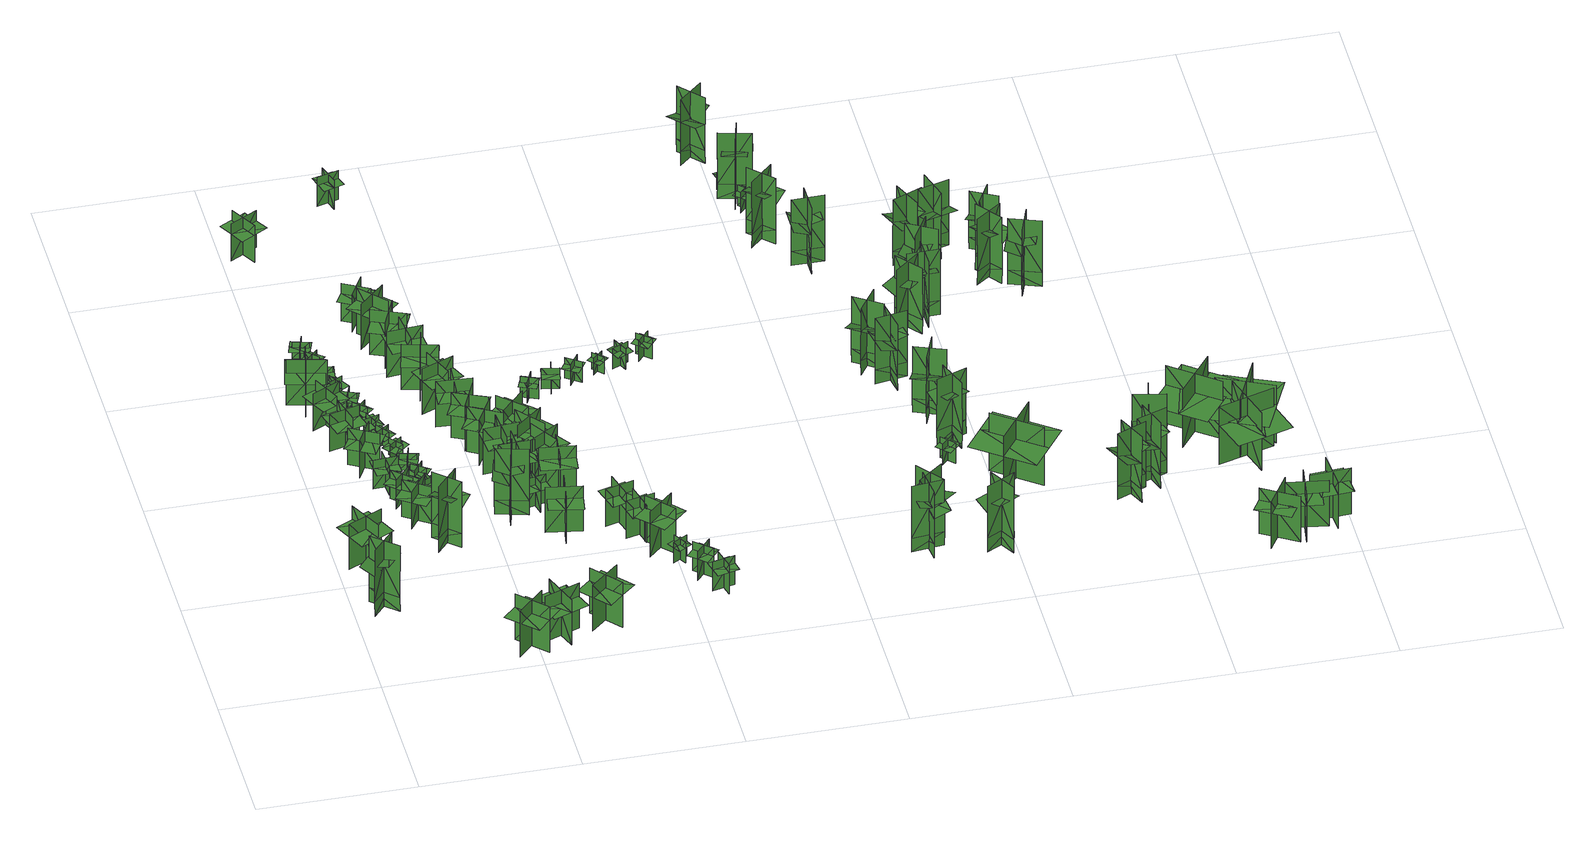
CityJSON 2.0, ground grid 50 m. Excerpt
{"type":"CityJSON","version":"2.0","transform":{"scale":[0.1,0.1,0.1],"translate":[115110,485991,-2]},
"CityObjects":{
"tree1":{"type":"SolitaryVegetationObject","geometry":[{"type":"MultiSurface","lod":"1","boundaries":[[[0,1,2]],[[0,2,3]],[[4,5,6]],[[4,6,7]],[[8,9,5]],[[8,5,4]],[[10,11,1]],[[10,1,0]],[[12,13,14]],[[12,14,15]],[[16,17,18]],[[16,18,19]]]}]},
"tree2":{"type":"SolitaryVegetationObject","geometry":[{"type":"MultiSurface","lod":"1","boundaries":[[[20,21,22]],[[20,22,23]],[[24,25,26]],[[24,26,27]],[[28,29,30]],[[28,30,31]],[[28,31,32]],[[28,32,33]]]}]},
"tree3":{"type":"SolitaryVegetationObject","geometry":[{"type":"MultiSurface","lod":"1","boundaries":[[[34,35,36]],[[34,36,37]],[[38,39,40]],[[38,40,41]],[[42,43,44]],[[42,44,45]],[[42,45,46]],[[42,46,47]]]}]},
"tree4":{"type":"SolitaryVegetationObject","geometry":[{"type":"MultiSurface","lod":"1","boundaries":[[[48,49,50]],[[48,50,51]],[[52,53,54]],[[52,54,55]],[[56,57,58]],[[56,58,59]],[[56,59,60]],[[56,60,61]]]}]},
"tree5":{"type":"SolitaryVegetationObject","geometry":[{"type":"MultiSurface","lod":"1","boundaries":[[[62,63,64]],[[62,64,65]],[[66,67,68]],[[66,68,69]],[[70,71,72]],[[70,72,73]],[[70,73,74]],[[70,74,75]]]}]},
"tree6":{"type":"SolitaryVegetationObject","geometry":[{"type":"MultiSurface","lod":"1","boundaries":[[[76,77,78]],[[76,78,79]],[[80,81,82]],[[80,82,83]],[[84,85,86]],[[84,86,87]],[[84,87,88]],[[84,88,89]]]}]},
"tree7":{"type":"SolitaryVegetationObject","geometry":[{"type":"MultiSurface","lod":"1","boundaries":[[[90,91,92]],[[90,92,93]],[[94,95,96]],[[94,96,97]],[[98,99,100]],[[98,100,101]],[[98,101,102]],[[98,102,103]]]}]},
"tree8":{"type":"SolitaryVegetationObject","geometry":[{"type":"MultiSurface","lod":"1","boundaries":[[[104,105,106]],[[104,106,107]],[[108,109,110]],[[108,110,111]],[[112,113,114]],[[112,114,115]],[[112,115,116]],[[112,116,117]]]}]},
"tree9":{"type":"SolitaryVegetationObject","geometry":[{"type":"MultiSurface","lod":"1","boundaries":[[[118,119,120]],[[118,120,121]],[[122,123,124]],[[122,124,125]],[[126,127,128]],[[126,128,129]],[[126,129,130]],[[126,130,131]]]}]},
"tree10":{"type":"SolitaryVegetationObject","geometry":[{"type":"MultiSurface","lod":"1","boundaries":[[[132,133,134]],[[132,134,135]],[[136,137,138]],[[136,138,139]],[[140,141,142]],[[140,142,143]],[[140,143,144]],[[140,144,145]]]}]},
"tree11":{"type":"SolitaryVegetationObject","geometry":[{"type":"MultiSurface","lod":"1","boundaries":[[[146,147,148]],[[146,148,149]],[[150,151,152]],[[150,152,153]],[[154,155,151]],[[154,151,150]],[[156,157,147]],[[156,147,146]],[[158,159,160]],[[158,160,161]],[[162,163,164]],[[162,164,165]]]}]},
"tree12":{"type":"SolitaryVegetationObject","geometry":[{"type":"MultiSurface","lod":"1","boundaries":[[[166,167,168]],[[166,168,169]],[[170,171,172]],[[170,172,173]],[[174,175,176]],[[174,176,177]],[[174,177,178]],[[174,178,179]]]}]},
"tree13":{"type":"SolitaryVegetationObject","geometry":[{"type":"MultiSurface","lod":"1","boundaries":[[[180,181,182]],[[180,182,183]],[[184,185,186]],[[184,186,187]],[[188,189,190]],[[188,190,191]],[[188,191,192]],[[188,192,193]]]}]},
"tree14":{"type":"SolitaryVegetationObject","geometry":[{"type":"MultiSurface","lod":"1","boundaries":[[[194,195,196]],[[194,196,197]],[[198,199,200]],[[198,200,201]],[[202,203,204]],[[202,204,205]],[[202,205,206]],[[202,206,207]]]}]},
"tree15":{"type":"SolitaryVegetationObject","geometry":[{"type":"MultiSurface","lod":"1","boundaries":[[[208,209,210]],[[208,210,211]],[[212,213,214]],[[212,214,215]],[[216,217,218]],[[216,218,219]],[[216,219,220]],[[216,220,221]]]}]},
"tree16":{"type":"SolitaryVegetationObject","geometry":[{"type":"MultiSurface","lod":"1","boundaries":[[[222,223,224]],[[222,224,225]],[[226,227,228]],[[226,228,229]],[[230,231,232]],[[230,232,233]],[[230,233,234]],[[230,234,235]]]}]},
"tree17":{"type":"SolitaryVegetationObject","geometry":[{"type":"MultiSurface","lod":"1","boundaries":[[[236,237,238]],[[236,238,239]],[[240,241,242]],[[240,242,243]],[[244,245,246]],[[244,246,247]],[[244,247,248]],[[244,248,249]]]}]},
"tree18":{"type":"SolitaryVegetationObject","geometry":[{"type":"MultiSurface","lod":"1","boundaries":[[[250,251,252]],[[250,252,253]],[[254,255,256]],[[254,256,257]],[[258,259,260]],[[258,260,261]],[[258,261,262]],[[258,262,263]]]}]},
"tree19":{"type":"SolitaryVegetationObject","geometry":[{"type":"MultiSurface","lod":"1","boundaries":[[[264,265,266]],[[264,266,267]],[[268,269,270]],[[268,270,271]],[[272,273,274]],[[272,274,275]],[[272,275,276]],[[272,276,277]]]}]},
"tree20":{"type":"SolitaryVegetationObject","geometry":[{"type":"MultiSurface","lod":"1","boundaries":[[[278,279,280]],[[278,280,281]],[[282,283,284]],[[282,284,285]],[[286,287,288]],[[286,288,289]],[[286,289,290]],[[286,290,291]]]}]},
"tree21":{"type":"SolitaryVegetationObject","geometry":[{"type":"MultiSurface","lod":"1","boundaries":[[[292,293,294]],[[292,294,295]],[[296,297,298]],[[296,298,299]],[[300,301,302]],[[300,302,303]],[[300,303,304]],[[300,304,305]]]}]},
"tree22":{"type":"SolitaryVegetationObject","geometry":[{"type":"MultiSurface","lod":"1","boundaries":[[[306,307,308]],[[306,308,309]],[[310,311,312]],[[310,312,313]],[[314,315,316]],[[314,316,317]],[[314,317,318]],[[314,318,319]]]}]},
"tree23":{"type":"SolitaryVegetationObject","geometry":[{"type":"MultiSurface","lod":"1","boundaries":[[[320,321,322]],[[320,322,323]],[[324,325,326]],[[324,326,327]],[[328,329,330]],[[328,330,331]],[[328,331,332]],[[328,332,333]]]}]},
"tree24":{"type":"SolitaryVegetationObject","geometry":[{"type":"MultiSurface","lod":"1","boundaries":[[[334,335,336]],[[334,336,337]],[[338,339,340]],[[338,340,341]],[[342,343,344]],[[342,344,345]],[[342,345,346]],[[342,346,347]]]}]},
"tree25":{"type":"SolitaryVegetationObject","geometry":[{"type":"MultiSurface","lod":"1","boundaries":[[[348,349,350]],[[348,350,351]],[[352,353,354]],[[352,354,355]],[[356,357,358]],[[356,358,359]],[[356,359,360]],[[356,360,361]]]}]},
"tree26":{"type":"SolitaryVegetationObject","geometry":[{"type":"MultiSurface","lod":"1","boundaries":[[[362,363,364]],[[362,364,365]],[[366,367,368]],[[366,368,369]],[[370,371,372]],[[370,372,373]],[[370,373,374]],[[370,374,375]]]}]},
"tree27":{"type":"SolitaryVegetationObject","geometry":[{"type":"MultiSurface","lod":"1","boundaries":[[[376,377,378]],[[376,378,379]],[[380,381,382]],[[380,382,383]],[[384,385,386]],[[384,386,387]],[[384,387,388]],[[384,388,389]]]}]},
"tree28":{"type":"SolitaryVegetationObject","geometry":[{"type":"MultiSurface","lod":"1","boundaries":[[[390,391,392]],[[390,392,393]],[[394,395,396]],[[394,396,397]],[[398,399,395]],[[398,395,394]],[[400,401,391]],[[400,391,390]],[[402,403,404]],[[402,404,405]],[[406,407,408]],[[406,408,409]]]}]},
"tree29":{"type":"SolitaryVegetationObject","geometry":[{"type":"MultiSurface","lod":"1","boundaries":[[[410,411,412]],[[410,412,413]],[[414,415,416]],[[414,416,417]],[[418,419,420]],[[418,420,421]],[[418,421,422]],[[418,422,423]]]}]},
"tree30":{"type":"SolitaryVegetationObject","geometry":[{"type":"MultiSurface","lod":"1","boundaries":[[[424,425,426]],[[424,426,427]],[[428,429,430]],[[428,430,431]],[[432,433,434]],[[432,434,435]],[[432,435,436]],[[432,436,437]]]}]},
"tree31":{"type":"SolitaryVegetationObject","geometry":[{"type":"MultiSurface","lod":"1","boundaries":[[[438,439,440]],[[438,440,441]],[[442,443,444]],[[442,444,445]],[[446,447,448]],[[446,448,449]],[[446,449,450]],[[446,450,451]]]}]},
"tree32":{"type":"SolitaryVegetationObject","geometry":[{"type":"MultiSurface","lod":"1","boundaries":[[[452,453,454]],[[452,454,455]],[[456,457,458]],[[456,458,459]],[[460,461,462]],[[460,462,463]],[[460,463,464]],[[460,464,465]]]}]},
"tree33":{"type":"SolitaryVegetationObject","geometry":[{"type":"MultiSurface","lod":"1","boundaries":[[[466,467,468]],[[466,468,469]],[[470,471,472]],[[470,472,473]],[[474,475,476]],[[474,476,477]],[[474,477,478]],[[474,478,479]]]}]},
"tree34":{"type":"SolitaryVegetationObject","geometry":[{"type":"MultiSurface","lod":"1","boundaries":[[[480,481,482]],[[480,482,483]],[[484,485,486]],[[484,486,487]],[[488,489,490]],[[488,490,491]],[[488,491,492]],[[488,492,493]]]}]},
"tree35":{"type":"SolitaryVegetationObject","geometry":[{"type":"MultiSurface","lod":"1","boundaries":[[[494,495,496]],[[494,496,497]],[[498,499,500]],[[498,500,501]],[[502,503,504]],[[502,504,505]],[[502,505,506]],[[502,506,507]]]}]},
"tree36":{"type":"SolitaryVegetationObject","geometry":[{"type":"MultiSurface","lod":"1","boundaries":[[[508,509,510]],[[508,510,511]],[[512,513,514]],[[512,514,515]],[[516,517,518]],[[516,518,519]],[[516,519,520]],[[516,520,521]]]}]},
"tree37":{"type":"SolitaryVegetationObject","geometry":[{"type":"MultiSurface","lod":"1","boundaries":[[[522,523,524]],[[522,524,525]],[[526,527,528]],[[526,528,529]],[[530,531,532]],[[530,532,533]],[[530,533,534]],[[530,534,535]]]}]},
"tree38":{"type":"SolitaryVegetationObject","geometry":[{"type":"MultiSurface","lod":"1","boundaries":[[[536,537,538]],[[536,538,539]],[[540,541,542]],[[540,542,543]],[[544,545,546]],[[544,546,547]],[[544,547,548]],[[544,548,549]]]}]},
"tree39":{"type":"SolitaryVegetationObject","geometry":[{"type":"MultiSurface","lod":"1","boundaries":[[[550,551,552]],[[550,552,553]],[[554,555,556]],[[554,556,557]],[[558,559,560]],[[558,560,561]],[[558,561,562]],[[558,562,563]]]}]},
"tree40":{"type":"SolitaryVegetationObject","geometry":[{"type":"MultiSurface","lod":"1","boundaries":[[[564,565,566]],[[564,566,567]],[[568,569,570]],[[568,570,571]],[[572,573,574]],[[572,574,575]],[[572,575,576]],[[572,576,577]]]}]},
"tree41":{"type":"SolitaryVegetationObject","geometry":[{"type":"MultiSurface","lod":"1","boundaries":[[[578,579,580]],[[578,580,581]],[[582,583,584]],[[582,584,585]],[[586,587,588]],[[586,588,589]],[[586,589,590]],[[586,590,591]]]}]},
"tree42":{"type":"SolitaryVegetationObject","geometry":[{"type":"MultiSurface","lod":"1","boundaries":[[[592,593,594]],[[592,594,595]],[[596,597,598]],[[596,598,599]],[[600,601,602]],[[600,602,603]],[[600,603,604]],[[600,604,605]]]}]},
"tree43":{"type":"SolitaryVegetationObject","geometry":[{"type":"MultiSurface","lod":"1","boundaries":[[[606,607,608]],[[606,608,609]],[[610,611,612]],[[610,612,613]],[[614,615,616]],[[614,616,617]],[[614,617,618]],[[614,618,619]]]}]},
"tree44":{"type":"SolitaryVegetationObject","geometry":[{"type":"MultiSurface","lod":"1","boundaries":[[[620,621,622]],[[620,622,623]],[[624,625,626]],[[624,626,627]],[[628,629,630]],[[628,630,631]],[[628,631,632]],[[628,632,633]]]}]},
"tree45":{"type":"SolitaryVegetationObject","geometry":[{"type":"MultiSurface","lod":"1","boundaries":[[[634,635,636]],[[634,636,637]],[[638,639,640]],[[638,640,641]],[[642,643,644]],[[642,644,645]],[[642,645,646]],[[642,646,647]]]}]},
"tree46":{"type":"SolitaryVegetationObject","geometry":[{"type":"MultiSurface","lod":"1","boundaries":[[[648,649,650]],[[648,650,651]],[[652,653,654]],[[652,654,655]],[[656,657,658]],[[656,658,659]],[[656,659,660]],[[656,660,661]]]}]},
"tree47":{"type":"SolitaryVegetationObject","geometry":[{"type":"MultiSurface","lod":"1","boundaries":[[[662,663,664]],[[662,664,665]],[[666,667,668]],[[666,668,669]],[[670,671,672]],[[670,672,673]],[[670,673,674]],[[670,674,675]]]}]},
"tree48":{"type":"SolitaryVegetationObject","geometry":[{"type":"MultiSurface","lod":"1","boundaries":[[[676,677,678]],[[676,678,679]],[[680,681,682]],[[680,682,683]],[[684,685,686]],[[684,686,687]],[[684,687,688]],[[684,688,689]]]}]},
"tree49":{"type":"SolitaryVegetationObject","geometry":[{"type":"MultiSurface","lod":"1","boundaries":[[[690,691,692]],[[690,692,693]],[[694,695,696]],[[694,696,697]],[[698,699,700]],[[698,700,701]],[[698,701,702]],[[698,702,703]]]}]},
"tree50":{"type":"SolitaryVegetationObject","geometry":[{"type":"MultiSurface","lod":"1","boundaries":[[[704,705,706]],[[704,706,707]],[[708,709,710]],[[708,710,711]],[[712,713,714]],[[712,714,715]],[[712,715,716]],[[712,716,717]]]}]},
"tree51":{"type":"SolitaryVegetationObject","geometry":[{"type":"MultiSurface","lod":"1","boundaries":[[[718,719,720]],[[718,720,721]],[[722,723,724]],[[722,724,725]],[[726,727,728]],[[726,728,729]],[[726,729,730]],[[726,730,731]]]}]},
"tree52":{"type":"SolitaryVegetationObject","geometry":[{"type":"MultiSurface","lod":"1","boundaries":[[[732,733,734]],[[732,734,735]],[[736,737,738]],[[736,738,739]],[[740,741,742]],[[740,742,743]],[[740,743,744]],[[740,744,745]]]}]},
"tree53":{"type":"SolitaryVegetationObject","geometry":[{"type":"MultiSurface","lod":"1","boundaries":[[[746,747,748]],[[746,748,749]],[[750,751,752]],[[750,752,753]],[[754,755,756]],[[754,756,757]],[[754,757,758]],[[754,758,759]]]}]},
"tree54":{"type":"SolitaryVegetationObject","geometry":[{"type":"MultiSurface","lod":"1","boundaries":[[[760,761,762]],[[760,762,763]],[[764,765,766]],[[764,766,767]],[[768,769,770]],[[768,770,771]],[[768,771,772]],[[768,772,773]]]}]},
"tree55":{"type":"SolitaryVegetationObject","geometry":[{"type":"MultiSurface","lod":"1","boundaries":[[[774,775,776]],[[774,776,777]],[[778,779,780]],[[778,780,781]],[[782,783,784]],[[782,784,785]],[[782,785,786]],[[782,786,787]]]}]},
"tree56":{"type":"SolitaryVegetationObject","geometry":[{"type":"MultiSurface","lod":"1","boundaries":[[[788,789,790]],[[788,790,791]],[[792,793,794]],[[792,794,795]],[[796,797,798]],[[796,798,799]],[[796,799,800]],[[796,800,801]]]}]},
"tree57":{"type":"SolitaryVegetationObject","geometry":[{"type":"MultiSurface","lod":"1","boundaries":[[[802,803,804]],[[802,804,805]],[[806,807,808]],[[806,808,809]],[[810,811,812]],[[810,812,813]],[[810,813,814]],[[810,814,815]]]}]},
"tree58":{"type":"SolitaryVegetationObject","geometry":[{"type":"MultiSurface","lod":"1","boundaries":[[[816,817,818]],[[816,818,819]],[[820,821,822]],[[820,822,823]],[[824,825,826]],[[824,826,827]],[[824,827,828]],[[824,828,829]]]}]},
"tree59":{"type":"SolitaryVegetationObject","geometry":[{"type":"MultiSurface","lod":"1","boundaries":[[[830,831,832]],[[830,832,833]],[[834,835,836]],[[834,836,837]],[[838,839,835]],[[838,835,834]],[[840,841,831]],[[840,831,830]],[[842,843,844]],[[842,844,845]],[[846,847,848]],[[846,848,849]]]}]},
"tree60":{"type":"SolitaryVegetationObject","geometry":[{"type":"MultiSurface","lod":"1","boundaries":[[[850,851,852]],[[850,852,853]],[[854,855,856]],[[854,856,857]],[[858,859,855]],[[858,855,854]],[[860,861,851]],[[860,851,850]],[[862,863,864]],[[862,864,865]],[[866,867,868]],[[866,868,869]]]}]},
"tree61":{"type":"SolitaryVegetationObject","geometry":[{"type":"MultiSurface","lod":"1","boundaries":[[[870,871,872]],[[870,872,873]],[[874,875,876]],[[874,876,877]],[[878,879,875]],[[878,875,874]],[[880,881,871]],[[880,871,870]],[[882,883,884]],[[882,884,885]],[[886,887,888]],[[886,888,889]]]}]},
"tree62":{"type":"SolitaryVegetationObject","geometry":[{"type":"MultiSurface","lod":"1","boundaries":[[[890,891,892]],[[890,892,893]],[[894,895,896]],[[894,896,897]],[[898,899,900]],[[898,900,901]],[[898,901,902]],[[898,902,903]]]}]},
"tree63":{"type":"SolitaryVegetationObject","geometry":[{"type":"MultiSurface","lod":"1","boundaries":[[[904,905,906]],[[904,906,907]],[[908,909,910]],[[908,910,911]],[[912,913,909]],[[912,909,908]],[[914,915,905]],[[914,905,904]],[[916,917,918]],[[916,918,919]],[[920,921,922]],[[920,922,923]]]}]},
"tree64":{"type":"SolitaryVegetationObject","geometry":[{"type":"MultiSurface","lod":"1","boundaries":[[[924,925,926]],[[924,926,927]],[[928,929,930]],[[928,930,931]],[[932,933,929]],[[932,929,928]],[[934,935,925]],[[934,925,924]],[[936,937,938]],[[936,938,939]],[[940,941,942]],[[940,942,943]]]}]},
"tree65":{"type":"SolitaryVegetationObject","geometry":[{"type":"MultiSurface","lod":"1","boundaries":[[[944,945,946]],[[944,946,947]],[[948,949,950]],[[948,950,951]],[[952,953,949]],[[952,949,948]],[[954,955,945]],[[954,945,944]],[[956,957,958]],[[956,958,959]],[[960,961,962]],[[960,962,963]]]}]},
"tree66":{"type":"SolitaryVegetationObject","geometry":[{"type":"MultiSurface","lod":"1","boundaries":[[[964,965,966]],[[964,966,967]],[[968,969,970]],[[968,970,971]],[[972,973,969]],[[972,969,968]],[[974,975,965]],[[974,965,964]],[[976,977,978]],[[976,978,979]],[[980,981,982]],[[980,982,983]]]}]},
"tree67":{"type":"SolitaryVegetationObject","geometry":[{"type":"MultiSurface","lod":"1","boundaries":[[[984,985,986]],[[984,986,987]],[[988,989,990]],[[988,990,991]],[[992,993,989]],[[992,989,988]],[[994,995,985]],[[994,985,984]],[[996,997,998]],[[996,998,999]],[[1000,1001,1002]],[[1000,1002,1003]]]}]},
"tree68":{"type":"SolitaryVegetationObject","geometry":[{"type":"MultiSurface","lod":"1","boundaries":[[[1004,1005,1006]],[[1004,1006,1007]],[[1008,1009,1010]],[[1008,1010,1011]],[[1012,1013,1009]],[[1012,1009,1008]],[[1014,1015,1005]],[[1014,1005,1004]],[[1016,1017,1018]],[[1016,1018,1019]],[[1020,1021,1022]],[[1020,1022,1023]]]}]},
"tree69":{"type":"SolitaryVegetationObject","geometry":[{"type":"MultiSurface","lod":"1","boundaries":[[[1024,1025,1026]],[[1024,1026,1027]],[[1028,1029,1030]],[[1028,1030,1031]],[[1032,1033,1034]],[[1032,1034,1035]],[[1032,1035,1036]],[[1032,1036,1037]]]}]},
"tree70":{"type":"SolitaryVegetationObject","geometry":[{"type":"MultiSurface","lod":"1","boundaries":[[[1038,1039,1040]],[[1038,1040,1041]],[[1042,1043,1044]],[[1042,1044,1045]],[[1046,1047,1048]],[[1046,1048,1049]],[[1046,1049,1050]],[[1046,1050,1051]]]}]},
"tree71":{"type":"SolitaryVegetationObject","geometry":[{"type":"MultiSurface","lod":"1","boundaries":[[[1052,1053,1054]],[[1052,1054,1055]],[[1056,1057,1058]],[[1056,1058,1059]],[[1060,1061,1057]],[[1060,1057,1056]],[[1062,1063,1053]],[[1062,1053,1052]],[[1064,1065,1066]],[[1064,1066,1067]],[[1068,1069,1070]],[[1068,1070,1071]]]}]},
"tree72":{"type":"SolitaryVegetationObject","geometry":[{"type":"MultiSurface","lod":"1","boundaries":[[[1072,1073,1074]],[[1072,1074,1075]],[[1076,1077,1078]],[[1076,1078,1079]],[[1080,1081,1082]],[[1080,1082,1083]],[[1080,1083,1084]],[[1080,1084,1085]]]}]},
"tree73":{"type":"SolitaryVegetationObject","geometry":[{"type":"MultiSurface","lod":"1","boundaries":[[[1086,1087,1088]],[[1086,1088,1089]],[[1090,1091,1092]],[[1090,1092,1093]],[[1094,1095,1091]],[[1094,1091,1090]],[[1096,1097,1087]],[[1096,1087,1086]],[[1098,1099,1100]],[[1098,1100,1101]],[[1102,1103,1104]],[[1102,1104,1105]]]}]},
"tree74":{"type":"SolitaryVegetationObject","geometry":[{"type":"MultiSurface","lod":"1","boundaries":[[[1106,1107,1108]],[[1106,1108,1109]],[[1110,1111,1112]],[[1110,1112,1113]],[[1114,1115,1116]],[[1114,1116,1117]],[[1114,1117,1118]],[[1114,1118,1119]]]}]},
"tree75":{"type":"SolitaryVegetationObject","geometry":[{"type":"MultiSurface","lod":"1","boundaries":[[[1120,1121,1122]],[[1120,1122,1123]],[[1124,1125,1126]],[[1124,1126,1127]],[[1128,1129,1125]],[[1128,1125,1124]],[[1130,1131,1121]],[[1130,1121,1120]],[[1132,1133,1134]],[[1132,1134,1135]],[[1136,1137,1138]],[[1136,1138,1139]]]}]},
"tree76":{"type":"SolitaryVegetationObject","geometry":[{"type":"MultiSurface","lod":"1","boundaries":[[[1140,1141,1142]],[[1140,1142,1143]],[[1144,1145,1146]],[[1144,1146,1147]],[[1148,1149,1145]],[[1148,1145,1144]],[[1150,1151,1141]],[[1150,1141,1140]],[[1152,1153,1154]],[[1152,1154,1155]],[[1156,1157,1158]],[[1156,1158,1159]]]}]},
"tree77":{"type":"SolitaryVegetationObject","geometry":[{"type":"MultiSurface","lod":"1","boundaries":[[[1160,1161,1162]],[[1160,1162,1163]],[[1164,1165,1166]],[[1164,1166,1167]],[[1168,1169,1165]],[[1168,1165,1164]],[[1170,1171,1161]],[[1170,1161,1160]],[[1172,1173,1174]],[[1172,1174,1175]],[[1176,1177,1178]],[[1176,1178,1179]]]}]},
"tree78":{"type":"SolitaryVegetationObject","geometry":[{"type":"MultiSurface","lod":"1","boundaries":[[[1180,1181,1182]],[[1180,1182,1183]],[[1184,1185,1186]],[[1184,1186,1187]],[[1188,1189,1185]],[[1188,1185,1184]],[[1190,1191,1181]],[[1190,1181,1180]],[[1192,1193,1194]],[[1192,1194,1195]],[[1196,1197,1198]],[[1196,1198,1199]]]}]},
"tree79":{"type":"SolitaryVegetationObject","geometry":[{"type":"MultiSurface","lod":"1","boundaries":[[[1200,1201,1202]],[[1200,1202,1203]],[[1204,1205,1206]],[[1204,1206,1207]],[[1208,1209,1205]],[[1208,1205,1204]],[[1210,1211,1201]],[[1210,1201,1200]],[[1212,1213,1214]],[[1212,1214,1215]],[[1216,1217,1218]],[[1216,1218,1219]]]}]},
"tree80":{"type":"SolitaryVegetationObject","geometry":[{"type":"MultiSurface","lod":"1","boundaries":[[[1220,1221,1222]],[[1220,1222,1223]],[[1224,1225,1226]],[[1224,1226,1227]],[[1228,1229,1225]],[[1228,1225,1224]],[[1230,1231,1221]],[[1230,1221,1220]],[[1232,1233,1234]],[[1232,1234,1235]],[[1236,1237,1238]],[[1236,1238,1239]]]}]},
"tree81":{"type":"SolitaryVegetationObject","geometry":[{"type":"MultiSurface","lod":"1","boundaries":[[[1240,1241,1242]],[[1240,1242,1243]],[[1244,1245,1246]],[[1244,1246,1247]],[[1248,1249,1245]],[[1248,1245,1244]],[[1250,1251,1241]],[[1250,1241,1240]],[[1252,1253,1254]],[[1252,1254,1255]],[[1256,1257,1258]],[[1256,1258,1259]]]}]},
"tree82":{"type":"SolitaryVegetationObject","geometry":[{"type":"MultiSurface","lod":"1","boundaries":[[[1260,1261,1262]],[[1260,1262,1263]],[[1264,1265,1266]],[[1264,1266,1267]],[[1268,1269,1265]],[[1268,1265,1264]],[[1270,1271,1261]],[[1270,1261,1260]],[[1272,1273,1274]],[[1272,1274,1275]],[[1276,1277,1278]],[[1276,1278,1279]]]}]},
"tree83":{"type":"SolitaryVegetationObject","geometry":[{"type":"MultiSurface","lod":"1","boundaries":[[[1280,1281,1282]],[[1280,1282,1283]],[[1284,1285,1286]],[[1284,1286,1287]],[[1288,1289,1285]],[[1288,1285,1284]],[[1290,1291,1281]],[[1290,1281,1280]],[[1292,1293,1294]],[[1292,1294,1295]],[[1296,1297,1298]],[[1296,1298,1299]]]}]},
"tree84":{"type":"SolitaryVegetationObject","geometry":[{"type":"MultiSurface","lod":"1","boundaries":[[[1300,1301,1302]],[[1300,1302,1303]],[[1304,1305,1306]],[[1304,1306,1307]],[[1308,1309,1305]],[[1308,1305,1304]],[[1310,1311,1301]],[[1310,1301,1300]],[[1312,1313,1314]],[[1312,1314,1315]],[[1316,1317,1318]],[[1316,1318,1319]]]}]},
"tree85":{"type":"SolitaryVegetationObject","geometry":[{"type":"MultiSurface","lod":"1","boundaries":[[[1320,1321,1322]],[[1320,1322,1323]],[[1324,1325,1326]],[[1324,1326,1327]],[[1328,1329,1325]],[[1328,1325,1324]],[[1330,1331,1321]],[[1330,1321,1320]],[[1332,1333,1334]],[[1332,1334,1335]],[[1336,1337,1338]],[[1336,1338,1339]]]}]},
"tree86":{"type":"SolitaryVegetationObject","geometry":[{"type":"MultiSurface","lod":"1","boundaries":[[[1340,1341,1342]],[[1340,1342,1343]],[[1344,1345,1346]],[[1344,1346,1347]],[[1348,1349,1350]],[[1348,1350,1351]],[[1348,1352,1353]],[[1348,1353,1349]]]}]},
"tree87":{"type":"SolitaryVegetationObject","geometry":[{"type":"MultiSurface","lod":"1","boundaries":[[[1354,1355,1356]],[[1354,1356,1357]],[[1358,1359,1360]],[[1358,1360,1361]],[[1362,1363,1364]],[[1362,1364,1365]],[[1362,1365,1366]],[[1362,1366,1367]]]}]},
"tree88":{"type":"SolitaryVegetationObject","geometry":[{"type":"MultiSurface","lod":"1","boundaries":[[[1368,1369,1370]],[[1368,1370,1371]],[[1372,1373,1374]],[[1372,1374,1375]],[[1376,1377,1378]],[[1376,1378,1379]],[[1376,1380,1381]],[[1376,1381,1377]]]}]},
"tree89":{"type":"SolitaryVegetationObject","geometry":[{"type":"MultiSurface","lod":"1","boundaries":[[[1382,1383,1384]],[[1382,1384,1385]],[[1386,1387,1388]],[[1386,1388,1389]],[[1390,1391,1392]],[[1390,1392,1393]],[[1390,1393,1394]],[[1390,1394,1395]]]}]},
"tree90":{"type":"SolitaryVegetationObject","geometry":[{"type":"MultiSurface","lod":"1","boundaries":[[[1396,1397,1398]],[[1396,1398,1399]],[[1400,1401,1402]],[[1400,1402,1403]],[[1404,1405,1406]],[[1404,1406,1407]],[[1404,1407,1408]],[[1404,1408,1409]]]}]},
"tree91":{"type":"SolitaryVegetationObject","geometry":[{"type":"MultiSurface","lod":"1","boundaries":[[[1410,1411,1412]],[[1410,1412,1413]],[[1414,1415,1416]],[[1414,1416,1417]],[[1418,1419,1420]],[[1418,1420,1421]],[[1418,1422,1423]],[[1418,1423,1419]]]}]}
},
"vertices":[
[57,342,64],[125,420,64],[126,419,258],[58,340,258],[135,347,64],[57,415,64],[56,414,258],[135,346,258],[135,346,12],[56,414,12],[58,340,12],[126,419,12],[58,341,159],[126,419,159],[86,454,178],[18,375,178],[116,408,189],[66,349,189],[96,324,200],[146,383,200],
[115,551,18],[60,659,18],[60,659,187],[115,551,187],[141,627,18],[32,573,18],[32,573,187],[141,627,187],[141,627,140],[114,682,140],[5,627,140],[32,573,140],[59,518,140],[168,573,140],
[230,1035,12],[143,1084,12],[143,1084,150],[230,1035,150],[212,1099,12],[164,1012,12],[164,1012,150],[212,1099,150],[212,1099,111],[169,1123,111],[120,1036,111],[164,1012,111],[207,988,111],[256,1075,111],
[169,1127,12],[143,1224,12],[143,1224,150],[169,1127,150],[202,1185,12],[106,1159,12],[106,1159,150],[202,1185,150],[202,1185,111],[189,1233,111],[93,1207,111],[106,1159,111],[119,1111,111],[215,1137,111],
[31,1413,9],[150,1386,9],[150,1386,179],[31,1413,179],[74,1344,9],[101,1463,9],[101,1463,179],[74,1344,179],[74,1344,131],[133,1331,131],[160,1450,131],[101,1463,131],[41,1476,131],[14,1358,131],
[101,1327,15],[146,1238,15],[146,1238,153],[101,1327,153],[80,1264,15],[169,1309,15],[169,1309,153],[80,1264,153],[80,1264,115],[102,1220,115],[191,1264,115],[169,1309,115],[147,1353,115],[58,1309,115],
[520,137,12],[435,49,12],[435,49,182],[520,137,182],[439,136,12],[526,51,12],[526,51,182],[439,136,182],[439,136,134],[396,92,134],[484,7,134],[526,51,134],[569,95,134],[481,179,134],
[225,985,14],[230,908,14],[230,908,122],[225,985,122],[191,947,14],[268,951,14],[268,951,122],[191,947,122],[191,947,92],[193,908,92],[271,913,92],[268,951,92],[266,990,92],[189,985,92],
[235,835,15],[287,892,15],[287,892,123],[235,835,123],[286,836,15],[229,889,15],[229,889,123],[286,836,123],[286,836,93],[313,865,93],[256,918,93],[229,889,93],[203,861,93],[260,808,93],
[260,734,11],[318,815,11],[318,815,149],[260,734,149],[326,744,11],[245,802,11],[245,802,149],[326,744,149],[326,744,111],[355,785,111],[274,843,111],[245,802,111],[216,762,111],[297,704,111],
[308,678,67],[384,608,67],[383,607,261],[307,676,261],[311,599,67],[381,676,67],[380,677,261],[311,600,261],[311,600,15],[380,677,15],[307,676,15],[383,607,15],[307,677,162],[384,607,162],[419,646,180],[342,716,180],[373,617,192],[315,668,192],[289,639,203],[347,588,203],
[159,1531,17],[159,1531,79],[121,1568,79],[121,1568,17],[123,1531,17],[123,1531,79],[159,1568,79],[159,1568,17],[118,1525,59],[137,1507,59],[182,1553,59],[162,1572,59],[143,1590,59],[99,1544,59],
[158,1455,17],[158,1455,79],[165,1508,79],[165,1508,17],[136,1484,17],[136,1484,79],[188,1477,79],[188,1477,17],[129,1485,59],[125,1458,59],[189,1450,59],[192,1477,59],[196,1503,59],[132,1511,59],
[113,1592,16],[113,1592,78],[129,1643,78],[129,1643,16],[97,1624,16],[97,1624,78],[146,1609,78],[146,1609,16],[89,1627,58],[81,1601,58],[142,1582,58],[150,1607,58],[159,1633,58],[98,1652,58],
[204,1427,17],[204,1427,79],[158,1401,79],[158,1401,17],[194,1392,17],[194,1392,79],[168,1437,79],[168,1437,17],[198,1386,59],[221,1399,59],[189,1455,59],[166,1441,59],[143,1428,59],[175,1372,59],
[219,1201,17],[219,1201,79],[269,1218,79],[269,1218,17],[235,1233,17],[235,1233,79],[252,1184,79],[252,1184,17],[233,1241,59],[207,1232,59],[228,1171,59],[253,1180,59],[279,1189,59],[258,1249,59],
[194,1320,18],[194,1320,80],[214,1370,80],[214,1370,18],[180,1354,18],[180,1354,80],[228,1335,80],[228,1335,18],[173,1356,60],[163,1331,60],[223,1308,60],[233,1333,60],[242,1358,60],[183,1381,60],
[206,1259,16],[206,1259,78],[244,1297,78],[244,1297,16],[206,1295,16],[206,1295,78],[243,1259,78],[243,1259,16],[201,1301,58],[182,1282,58],[228,1237,58],[246,1256,58],[265,1275,58],[220,1320,58],
[243,1131,18],[243,1131,80],[285,1163,80],[285,1163,18],[248,1167,18],[248,1167,80],[279,1126,80],[279,1126,18],[243,1173,60],[222,1157,60],[261,1106,60],[282,1122,60],[303,1138,60],[265,1189,60],
[312,923,17],[312,923,79],[343,966,79],[343,966,17],[307,959,17],[307,959,79],[349,929,79],[349,929,17],[300,963,59],[285,942,59],[337,904,59],[352,926,59],[368,948,59],[316,985,59],
[398,803,19],[398,803,81],[345,805,81],[345,805,19],[371,779,19],[371,779,81],[373,831,81],[373,831,19],[371,771,60],[397,770,60],[400,834,60],[374,835,60],[347,836,60],[344,772,60],
[273,1098,18],[273,1098,80],[306,1057,80],[306,1057,18],[308,1094,18],[308,1094,80],[268,1061,80],[268,1061,18],[315,1099,60],[298,1119,60],[248,1079,60],[265,1058,60],[281,1038,60],[331,1078,60],
[363,856,20],[363,856,82],[338,903,82],[338,903,20],[328,867,20],[328,867,82],[374,891,82],[374,891,20],[321,863,62],[334,839,62],[391,870,62],[378,893,62],[365,917,62],[309,887,62],
[304,986,17],[304,986,79],[318,1038,79],[318,1038,17],[286,1017,17],[286,1017,79],[336,1004,79],[336,1004,17],[279,1019,59],[272,993,59],[334,977,59],[341,1003,59],[348,1029,59],[286,1045,59],
[524,105,12],[638,148,12],[638,148,182],[524,105,182],[598,71,12],[555,185,12],[555,185,182],[598,71,182],[598,71,134],[655,93,134],[612,207,134],[555,185,134],[498,164,134],[541,50,134],
[47,2205,8],[96,2118,8],[96,2118,147],[47,2205,147],[29,2141,8],[116,2189,8],[116,2189,147],[29,2141,147],[29,2141,108],[53,2097,108],[140,2146,108],[116,2189,108],[92,2233,108],[5,2185,108],
[766,210,10],[675,128,10],[675,128,180],[766,210,180],[685,215,10],[766,124,10],[766,124,180],[685,215,180],[685,215,132],[639,174,132],[721,83,132],[766,124,132],[811,165,132],[730,255,132],
[547,680,67],[574,780,67],[576,779,262],[549,679,262],[615,718,68],[515,745,68],[515,744,262],[615,718,262],[615,718,16],[515,744,16],[549,679,16],[576,779,16],[548,679,162],[575,779,162],[524,793,181],[497,693,181],[572,766,193],[552,691,193],[590,681,204],[610,756,204],
[347,1797,10],[302,1717,10],[302,1717,150],[347,1797,150],[282,1779,10],[363,1734,10],[363,1734,150],[282,1779,150],[282,1779,113],[260,1740,113],[341,1695,113],[363,1734,113],[384,1773,113],[304,1817,113],
[309,1628,10],[391,1705,10],[391,1705,180],[309,1628,180],[391,1626,10],[314,1708,10],[314,1708,180],[391,1626,180],[391,1626,136],[431,1663,136],[353,1745,136],[314,1708,136],[274,1671,136],[352,1589,136],
[328,1598,10],[431,1554,10],[431,1554,180],[328,1598,180],[359,1522,10],[403,1626,10],[403,1626,180],[359,1522,180],[359,1522,136],[409,1501,136],[453,1604,136],[403,1626,136],[353,1647,136],[309,1543,136],
[404,1540,11],[416,1428,11],[416,1428,181],[404,1540,181],[353,1476,11],[465,1487,11],[465,1487,181],[353,1476,181],[353,1476,136],[358,1422,136],[470,1434,136],[465,1487,136],[459,1541,136],[347,1530,136],
[451,1451,11],[424,1341,11],[424,1341,181],[451,1451,181],[381,1408,11],[490,1380,11],[490,1380,181],[381,1408,181],[381,1408,136],[368,1356,136],[477,1328,136],[490,1380,136],[504,1433,136],[394,1461,136],
[446,1352,11],[489,1248,11],[489,1248,181],[446,1352,181],[415,1276,11],[519,1319,11],[519,1319,181],[415,1276,181],[415,1276,137],[435,1226,137],[540,1268,137],[519,1319,137],[499,1369,137],[395,1326,137],
[553,1200,10],[441,1209,10],[441,1209,180],[553,1200,180],[499,1262,10],[491,1150,10],[491,1150,180],[499,1262,180],[499,1262,136],[445,1266,136],[437,1154,136],[491,1150,136],[545,1146,136],[553,1258,136],
[576,1098,11],[474,1145,11],[474,1145,181],[576,1098,181],[547,1175,11],[500,1073,11],[500,1073,181],[547,1175,181],[547,1175,137],[498,1198,137],[451,1095,137],[500,1073,137],[549,1050,137],[596,1152,137],
[602,1011,12],[504,1067,12],[504,1067,182],[602,1011,182],[580,1090,12],[525,992,12],[525,992,182],[580,1090,182],[580,1090,138],[533,1117,138],[477,1019,138],[525,992,138],[572,966,138],[627,1064,138],
[665,863,13],[553,859,13],[553,859,183],[665,863,183],[605,919,13],[609,806,13],[609,806,183],[605,919,183],[605,919,139],[550,916,139],[555,804,139],[609,806,139],[663,808,139],[659,921,139],
[586,892,13],[577,1004,13],[577,1004,183],[586,892,183],[639,955,13],[526,946,13],[526,946,183],[639,955,183],[639,955,138],[634,1009,138],[522,1000,138],[526,946,138],[531,892,138],[643,901,138],
[607,751,15],[677,767,15],[677,767,123],[607,751,123],[651,723,15],[635,793,15],[635,793,123],[651,723,123],[651,723,95],[685,731,95],[669,801,95],[635,793,95],[602,786,95],[617,716,95],
[642,621,17],[754,603,17],[754,603,187],[642,621,187],[691,555,17],[709,666,17],[709,666,187],[691,555,187],[691,555,143],[745,546,143],[762,657,143],[709,666,143],[655,674,143],[638,563,143],
[681,1102,14],[604,1019,14],[604,1019,184],[681,1102,184],[599,1098,14],[681,1021,14],[681,1021,184],[599,1098,184],[599,1098,139],[562,1059,139],[644,982,139],[681,1021,139],[718,1061,139],[636,1138,139],
[731,868,14],[719,756,14],[719,756,185],[731,868,185],[667,816,14],[779,804,14],[779,804,185],[667,816,185],[667,816,140],[661,762,140],[773,750,140],[779,804,140],[785,858,140],[673,870,140],
[670,939,14],[730,844,14],[730,844,184],[670,939,184],[652,859,14],[747,919,14],[747,919,184],[652,859,184],[652,859,140],[681,813,140],[776,874,140],[747,919,140],[718,965,140],[623,905,140],
[630,938,14],[716,1010,14],[716,1010,184],[630,938,184],[711,931,14],[639,1018,14],[639,1018,184],[711,931,184],[711,931,140],[753,966,140],[680,1052,140],[639,1018,140],[598,983,140],[670,897,140],
[915,639,14],[826,614,14],[826,614,153],[915,639,153],[856,671,14],[881,583,14],[881,583,153],[856,671,153],[856,671,116],[813,659,116],[838,571,116],[881,583,116],[924,595,116],[899,683,116],
[338,2339,12],[406,2359,12],[406,2359,120],[338,2339,120],[384,2314,12],[363,2383,12],[363,2383,120],[384,2314,120],[384,2314,92],[417,2324,92],[396,2393,92],[363,2383,92],[330,2373,92],[351,2304,92],
[963,567,13],[873,545,13],[873,545,152],[963,567,152],[905,601,13],[927,512,13],[927,512,152],[905,601,152],[905,601,116],[862,591,116],[884,501,116],[927,512,116],[970,522,116],[948,612,116],
[923,522,12],[1000,440,12],[1000,440,182],[923,522,182],[921,440,12],[1003,517,12],[1003,517,182],[921,440,182],[921,440,138],[957,401,138],[1040,477,138],[1003,517,138],[966,557,138],[884,480,138],
[718,1285,18],[769,1264,18],[769,1264,95],[718,1285,95],[731,1251,18],[753,1302,18],[753,1302,95],[731,1251,95],[731,1251,74],[757,1241,74],[778,1292,74],[753,1302,74],[727,1313,74],[706,1262,74],
[1028,419,15],[983,393,15],[983,393,92],[1028,419,92],[992,428,15],[1017,384,15],[1017,384,92],[992,428,92],[992,428,72],[970,416,72],[996,372,72],[1017,384,72],[1038,396,72],[1013,441,72],
[1030,345,15],[1083,297,15],[1083,297,123],[1030,345,123],[1033,293,15],[1081,346,15],[1081,346,123],[1033,293,123],[1033,293,95],[1058,270,95],[1106,323,95],[1081,346,95],[1056,369,95],[1007,316,95],
[1093,278,15],[1110,208,15],[1110,208,123],[1093,278,123],[1066,233,15],[1136,250,15],[1136,250,123],[1066,233,123],[1066,233,95],[1075,199,95],[1144,217,95],[1136,250,95],[1128,284,95],[1058,266,95],
[810,1273,22],[820,1328,22],[820,1328,99],[810,1273,99],[840,1294,22],[786,1304,22],[786,1304,99],[840,1294,99],[840,1294,77],[845,1321,77],[791,1331,77],[786,1304,77],[781,1277,77],[835,1267,77],
[876,1301,23],[906,1347,23],[906,1347,100],[876,1301,100],[912,1308,23],[866,1339,23],[866,1339,100],[912,1308,100],[912,1308,78],[927,1331,78],[881,1362,78],[866,1339,78],[850,1316,78],[896,1285,78],
[953,1362,26],[984,1330,26],[984,1330,87],[953,1362,87],[953,1332,26],[984,1363,26],[984,1363,87],[953,1332,87],[953,1332,70],[968,1316,70],[1000,1347,70],[984,1363,70],[969,1379,70],[937,1348,70],
[1055,1349,16],[1031,1399,16],[1031,1399,93],[1055,1349,93],[1068,1384,16],[1017,1360,16],[1017,1360,93],[1068,1384,93],[1068,1384,72],[1056,1409,72],[1006,1385,72],[1017,1360,72],[1029,1335,72],[1079,1358,72],
[1136,1414,22],[1100,1372,22],[1100,1372,99],[1136,1414,99],[1099,1411,22],[1141,1375,22],[1141,1375,99],[1099,1411,99],[1099,1411,78],[1081,1390,78],[1123,1354,78],[1141,1375,78],[1159,1396,78],[1117,1432,78],
[1735,347,67],[1746,244,67],[1745,243,261],[1733,346,261],[1686,286,67],[1789,297,67],[1789,298,261],[1686,287,261],[1686,287,15],[1789,298,15],[1733,346,15],[1745,243,15],[1734,346,162],[1745,243,162],[1798,249,180],[1787,352,180],[1744,258,192],[1735,335,192],[1696,330,203],[1705,253,203],
[1798,375,65],[1717,311,65],[1716,312,260],[1797,376,260],[1721,384,66],[1785,303,66],[1786,304,260],[1721,385,260],[1721,385,14],[1786,304,14],[1797,376,14],[1716,312,14],[1798,376,160],[1716,312,160],[1749,270,179],[1831,334,179],[1728,320,191],[1788,369,191],[1764,400,202],[1703,351,202],
[1909,246,60],[2000,295,60],[2001,294,254],[1910,245,254],[1984,223,60],[1935,315,60],[1934,314,254],[1983,223,254],[1983,223,8],[1934,314,8],[1910,245,8],[2001,294,8],[1910,245,155],[2001,295,155],[1976,341,174],[1885,292,174],[1988,288,185],[1920,250,185],[1939,216,196],[2007,253,196],
[1873,721,15],[1912,682,15],[1912,682,92],[1873,721,92],[1872,684,15],[1912,723,15],[1912,723,92],[1872,684,92],[1872,684,70],[1892,665,70],[1931,703,70],[1912,723,70],[1893,743,70],[1853,704,70],
[1804,1174,69],[1718,1232,69],[1719,1233,264],[1805,1175,264],[1789,1251,70],[1731,1165,70],[1732,1165,264],[1790,1250,264],[1790,1250,18],[1732,1165,18],[1805,1175,18],[1719,1233,18],[1804,1175,164],[1719,1233,164],[1689,1189,183],[1774,1131,183],[1730,1225,195],[1795,1182,195],[1817,1214,206],[1752,1258,206],
[1820,1066,70],[1802,1168,70],[1803,1168,264],[1821,1066,264],[1865,1130,70],[1763,1112,70],[1763,1111,264],[1865,1129,264],[1865,1129,18],[1763,1111,18],[1821,1066,18],[1803,1168,18],[1821,1066,165],[1803,1168,165],[1751,1159,184],[1769,1057,184],[1805,1154,195],[1819,1078,195],[1858,1085,206],[1844,1161,206],
[1875,780,70],[1972,816,70],[1973,814,264],[1876,778,264],[1946,747,70],[1910,844,70],[1909,843,264],[1945,746,264],[1945,746,18],[1909,843,18],[1876,778,18],[1973,814,18],[1875,779,165],[1973,815,165],[1954,864,183],[1857,828,183],[1959,810,195],[1887,782,195],[1901,745,206],[1973,773,206],
[1937,912,70],[1840,950,70],[1841,951,265],[1937,913,265],[1906,984,70],[1868,887,70],[1869,887,265],[1907,983,265],[1907,983,19],[1869,887,19],[1937,913,19],[1841,951,19],[1937,913,165],[1841,951,165],[1821,901,184],[1918,863,184],[1854,945,196],[1926,917,196],[1941,954,206],[1868,982,206],
[1509,2279,68],[1439,2355,68],[1440,2356,263],[1511,2280,263],[1513,2357,69],[1437,2287,69],[1437,2286,263],[1513,2356,263],[1513,2356,17],[1437,2286,17],[1511,2280,17],[1440,2356,17],[1510,2280,163],[1440,2355,163],[1401,2320,182],[1471,2244,182],[1449,2345,194],[1503,2288,194],[1531,2315,205],[1478,2372,205],
[1555,1923,68],[1628,1850,68],[1627,1849,262],[1554,1922,262],[1555,1845,68],[1628,1918,68],[1628,1919,262],[1554,1846,262],[1554,1846,16],[1628,1919,16],[1554,1922,16],[1627,1849,16],[1555,1923,163],[1628,1849,163],[1665,1887,182],[1592,1960,182],[1618,1859,193],[1562,1914,193],[1535,1886,204],[1590,1832,204],
[1517,2153,13],[1560,2163,13],[1560,2163,75],[1517,2153,75],[1542,2137,13],[1532,2180,13],[1532,2180,75],[1542,2137,75],[1542,2137,58],[1564,2142,58],[1553,2185,58],[1532,2180,58],[1510,2175,58],[1521,2132,58],
[1560,2064,12],[1600,2026,12],[1600,2026,89],[1560,2064,89],[1561,2027,12],[1599,2067,12],[1599,2067,89],[1561,2027,89],[1561,2027,67],[1581,2008,67],[1619,2048,67],[1599,2067,67],[1579,2086,67],[1541,2046,67],
[1510,2113,65],[1610,2086,65],[1609,2084,259],[1509,2111,259],[1548,2045,65],[1575,2145,65],[1575,2145,259],[1548,2045,259],[1548,2045,13],[1575,2145,13],[1509,2111,13],[1609,2084,13],[1509,2112,160],[1609,2085,160],[1623,2136,178],[1523,2163,178],[1596,2088,190],[1521,2108,190],[1511,2070,201],[1586,2050,201],
[1637,1955,14],[1583,1966,14],[1583,1966,91],[1637,1955,91],[1617,1986,14],[1606,1932,14],[1606,1932,91],[1617,1986,91],[1617,1986,69],[1590,1991,69],[1579,1937,69],[1606,1932,69],[1633,1926,69],[1644,1981,69],
[1697,1682,67],[1696,1785,67],[1698,1785,262],[1699,1682,262],[1752,1737,68],[1649,1737,68],[1649,1736,262],[1752,1737,262],[1752,1737,16],[1649,1736,16],[1699,1682,16],[1698,1785,16],[1698,1682,162],[1697,1785,162],[1645,1785,181],[1645,1682,181],[1698,1771,193],[1699,1694,193],[1738,1694,204],[1737,1772,204],
[2016,500,15],[2016,500,232],[2127,650,232],[2127,650,15],[2000,625,15],[2000,625,232],[2145,518,232],[2145,518,15],[1977,642,161],[1921,567,161],[2102,433,161],[2158,508,161],[2213,584,161],[2033,717,161],
[1878,1328,69],[1957,1394,69],[1958,1393,264],[1879,1327,264],[1956,1321,70],[1889,1400,70],[1889,1399,264],[1955,1320,264],[1955,1320,18],[1889,1399,18],[1879,1327,18],[1958,1393,18],[1879,1327,164],[1958,1394,164],[1924,1434,183],[1845,1367,183],[1947,1384,195],[1888,1334,195],[1914,1304,206],[1973,1354,206],
[1925,1401,69],[2028,1403,69],[2028,1401,264],[1925,1400,264],[1981,1347,70],[1979,1450,70],[1978,1450,264],[1980,1347,264],[1980,1347,18],[1978,1450,18],[1925,1400,18],[2028,1401,18],[1925,1400,164],[2028,1402,164],[2028,1455,183],[1924,1453,183],[2014,1402,195],[1937,1400,195],[1937,1361,206],[2015,1362,206],
[1967,1478,69],[2021,1566,69],[2022,1565,264],[1969,1477,264],[2043,1496,70],[1955,1550,70],[1954,1549,264],[2043,1495,264],[2043,1495,18],[1954,1549,18],[1969,1477,18],[2022,1565,18],[1968,1477,164],[2022,1566,164],[1977,1593,183],[1923,1505,183],[2015,1554,195],[1975,1487,195],[2008,1467,206],[2048,1533,206],
[2010,1637,68],[1970,1733,68],[1972,1734,262],[2012,1638,262],[2040,1710,68],[1945,1670,68],[1945,1669,262],[2040,1709,262],[2040,1709,16],[1945,1669,16],[2012,1638,16],[1972,1734,16],[2011,1638,163],[1971,1733,163],[1922,1713,181],[1962,1617,181],[1977,1720,193],[2007,1649,193],[2043,1664,204],[2013,1736,204],
[2408,370,67],[2366,464,67],[2368,465,262],[2410,370,262],[2437,442,67],[2342,400,67],[2342,400,262],[2437,442,262],[2437,442,16],[2342,400,16],[2410,370,16],[2368,465,16],[2409,370,162],[2367,465,162],[2319,443,181],[2361,349,181],[2373,452,193],[2405,381,193],[2441,397,203],[2409,468,203],
[2478,424,68],[2444,522,68],[2446,523,262],[2480,425,262],[2513,494,68],[2415,460,68],[2415,460,262],[2513,494,262],[2513,494,16],[2415,460,16],[2480,425,16],[2446,523,16],[2479,425,163],[2445,522,163],[2395,505,181],[2429,407,181],[2450,509,193],[2476,436,193],[2513,449,204],[2487,522,204],
[2130,1730,67],[2031,1701,67],[2030,1703,261],[2130,1732,261],[2062,1768,67],[2091,1669,67],[2092,1669,261],[2063,1768,261],[2063,1768,15],[2092,1669,15],[2130,1732,15],[2030,1703,15],[2130,1731,162],[2031,1702,162],[2045,1652,180],[2145,1680,180],[2044,1706,192],[2119,1728,192],[2107,1766,203],[2033,1744,203],
[2528,555,69],[2426,576,69],[2427,577,264],[2528,557,264],[2485,621,70],[2465,519,70],[2465,519,264],[2486,621,264],[2486,621,18],[2465,519,18],[2528,557,18],[2427,577,18],[2528,556,164],[2427,577,164],[2416,525,183],[2518,505,183],[2441,574,195],[2517,559,195],[2524,598,206],[2448,613,206],
[2181,1592,71],[2242,1509,71],[2241,1508,265],[2179,1591,265],[2169,1514,71],[2252,1576,71],[2251,1577,265],[2168,1515,265],[2168,1515,19],[2251,1577,19],[2179,1591,19],[2241,1508,19],[2180,1591,166],[2242,1508,166],[2284,1540,185],[2222,1623,185],[2233,1519,196],[2186,1581,196],[2155,1558,207],[2202,1496,207],
[2263,1652,64],[2183,1695,64],[2184,1696,234],[2264,1653,234],[2244,1718,64],[2201,1638,64],[2201,1638,234],[2244,1717,234],[2244,1717,19],[2201,1638,19],[2264,1653,19],[2184,1696,19],[2263,1653,147],[2184,1696,147],[2162,1655,163],[2242,1612,163],[2195,1690,174],[2255,1658,174],[2271,1689,183],[2211,1720,183],
[2285,1434,70],[2319,1531,70],[2321,1531,265],[2286,1433,265],[2355,1467,71],[2258,1501,71],[2257,1501,265],[2355,1466,265],[2355,1466,19],[2257,1501,19],[2286,1433,19],[2321,1531,19],[2286,1433,165],[2320,1531,165],[2270,1549,184],[2236,1451,184],[2315,1518,196],[2290,1444,196],[2327,1431,207],[2352,1505,207],
[2829,80,12],[2718,148,12],[2718,148,184],[2829,80,184],[2804,180,12],[2736,69,12],[2736,69,184],[2804,180,184],[2819,86,139],[2718,148,139],[2691,104,139],[2793,42,139],[2846,130,139],[2745,192,139],
[2713,615,19],[2713,615,236],[2564,729,236],[2564,729,19],[2587,601,19],[2587,601,236],[2696,744,236],[2696,744,19],[2570,579,165],[2645,522,165],[2781,701,165],[2706,757,165],[2632,814,165],[2496,635,165],
[2846,74,14],[2865,202,14],[2865,202,186],[2846,74,186],[2928,135,14],[2799,154,14],[2799,154,186],[2928,135,186],[2847,85,141],[2865,202,141],[2814,210,141],[2796,92,141],[2898,77,141],[2915,195,141],
[2856,560,10],[2856,560,227],[2677,507,227],[2677,507,10],[2794,450,10],[2794,450,227],[2743,623,227],[2743,623,10],[2802,423,156],[2891,450,156],[2828,665,156],[2738,639,156],[2648,612,156],[2712,397,156],
[2865,567,14],[2865,567,231],[2695,645,231],[2695,645,14],[2746,525,14],[2746,525,231],[2821,689,231],[2821,689,14],[2734,500,160],[2819,461,160],[2913,665,160],[2828,704,160],[2743,743,160],[2649,539,160],
[2943,246,15],[2952,117,15],[2952,117,187],[2943,246,187],[2876,169,15],[3006,177,15],[3006,177,187],[2876,169,187],[2944,235,143],[2952,117,143],[3003,120,143],[2995,239,143],[2893,232,143],[2901,113,143]
]}
